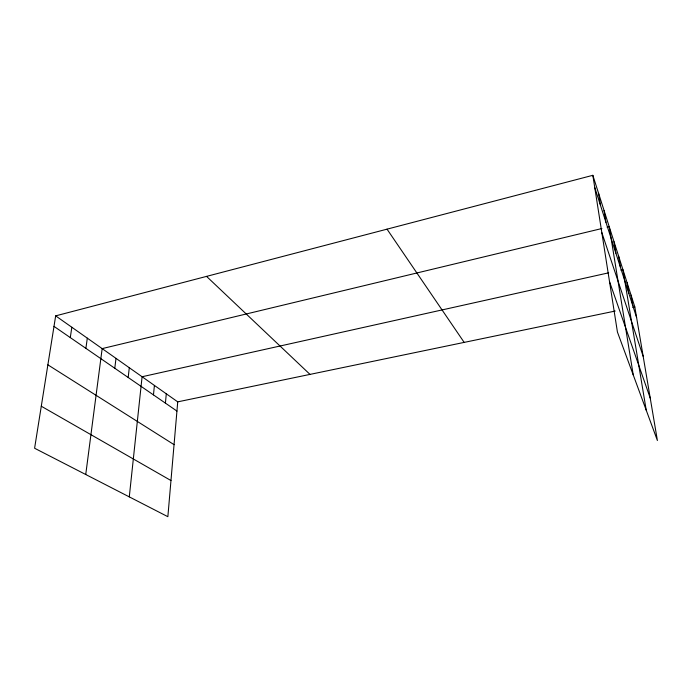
<?xml version="1.0" encoding="UTF-8"?>
<svg xmlns="http://www.w3.org/2000/svg" width="692" height="692" viewBox="0 0 692 692"><rect width="100%" height="100%" fill="white"/><g stroke="black" fill="none" stroke-linecap="round" stroke-linejoin="round"><path stroke-width="1.04" d="M55.671 315.863L177.732 401.853L167.862 516.69L34.6 448.243L55.671 315.863L592.836 175.31L634.823 306.971L657.4 440.519L617.428 332.039L592.836 175.31M165.423 403.133L166.288 393.783M153.468 394.898L154.411 385.427M129.283 496.873L142.094 376.742L608.683 272.821M128.184 377.477L129.292 367.729M114.785 368.256L115.996 358.361M85.739 474.513L102.165 348.612L601.91 228.516M85.894 348.353L87.313 338.163M70.29 337.601L71.83 327.255M607.144 227.253L609.237 226.751L633.232 374.908M620.888 270.096L622.921 269.646L646.224 410.174M177.732 401.853L615.205 311.045M632.756 307.404L634.823 306.971M41.286 406.221L170.967 480.542M47.878 364.831L174.055 444.653M53.993 326.373L176.944 411.074M206.545 276.385L309.999 374.398M387.027 229.156L464.168 342.393M609.522 281.609L650.229 398.099M601.815 232.555L643.171 356.337M594.748 187.523L636.614 317.567M631.026 295.077L632.834 305.838M627.064 282.647L628.89 293.572M618.579 256.023L620.43 267.294M614.02 241.742L615.889 253.194M604.055 210.506L605.958 222.331M598.597 193.379L600.509 205.403"/></g></svg>
